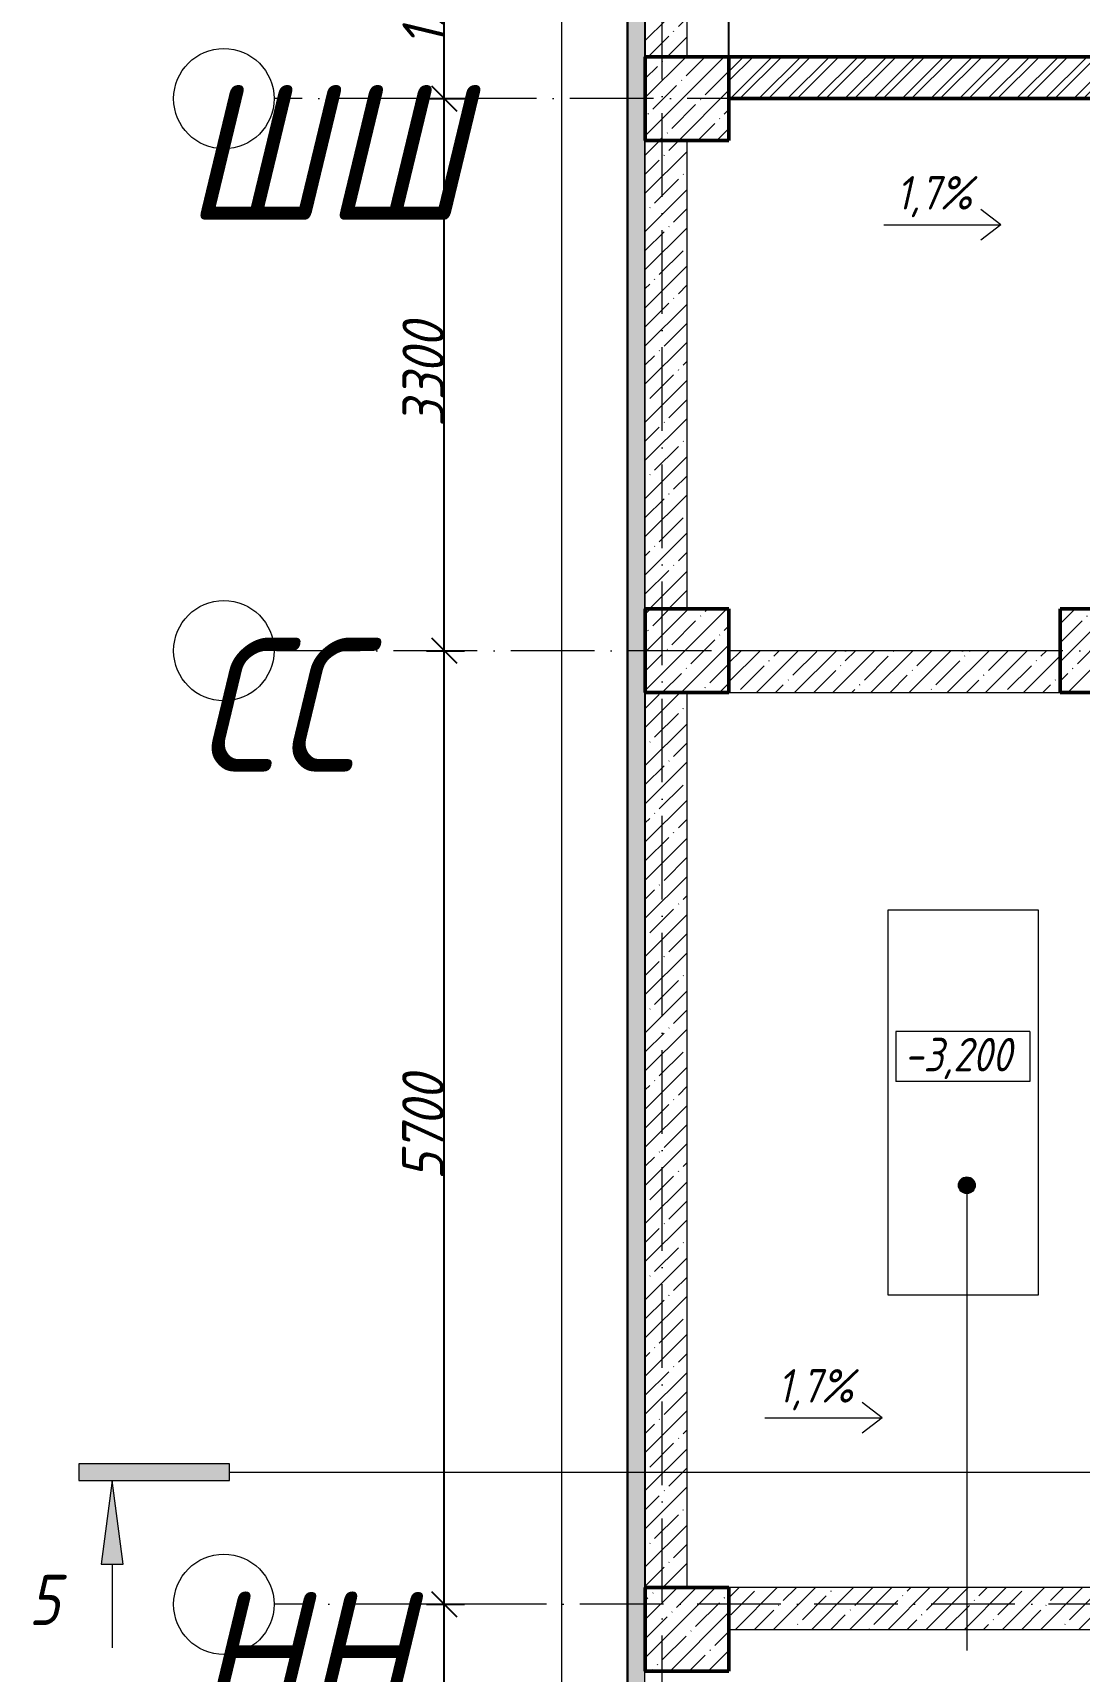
# Model space of a CAD drawing. Header units: millimetres. Extents: x -12989 to 629078, y -109036 to 555275.
# Drawn here: x 507528 to 513782, y 495309 to 505103 of the extents above; entities that cross this region are included whole.
import ezdxf

# ---------------------------------------------------------------- set-up
doc = ezdxf.new("R2010")
doc.units = ezdxf.units.MM
doc.linetypes.add('50_200_ШТРИХ_1Т_ш5_п1_п1_', pattern=[700, 500, -100, 0, -100])
for name, color, linetype, lineweight in [('A-____-____-DIMS', 7, 'Continuous', 9), ('A-FLOR-____-OTLN', 7, 'Continuous', 9), ('A-WALL-____-MCUT', 7, 'Continuous', 13), ('A-WALL-____-MCUT-1', 7, 'Continuous', 9), ('A-WALL-____-MCUT-2', 7, 'Continuous', 50), ('A-WALL-____-MCUT-3', 7, 'Continuous', 9), ('A-WALL-____-PATT-1', 7, 'Continuous', 9), ('A-WALL-FNSH-MCUT-1', 7, 'Continuous', 9), ('G-____-____-DIMS', 7, 'Continuous', 9), ('G-____-____-SYMB', 7, 'Continuous', 9), ('G-____-____-TEXT', 7, 'Continuous', 9), ('S-COLS-____-MCUT', 7, 'Continuous', 50), ('S-COLS-____-OTLN', 7, 'Continuous', 9), ('S-GRID-____-IDEN', 7, 'Continuous', 9), ('S-GRID-____-OTLN-1', 7, '50_200_ШТРИХ_1Т_ш5_п1_п1_', 9)]:
    doc.layers.add(name, color=color, linetype=linetype, lineweight=lineweight)
doc.layers.add('A-WALL-____-PATT-2', color=7, linetype='Continuous', lineweight=9, true_color=0x787878)
doc.layers.add('G-____-____-SYMB-1', color=9, linetype='Continuous', lineweight=9, true_color=0x808080)
doc.styles.add('ISOCPEUR_I', font='isocpeui.ttf', dxfattribs={"width": 0.9, "height": 2.5})
doc.styles.add('ISOCPEUR_I_1', font='isocpeui.ttf', dxfattribs={"width": 0.85, "height": 2.5})
doc.styles.add('ISOCPEUR_I_2', font='isocpeui.ttf', dxfattribs={"width": 0.85, "height": 2.3})
doc.styles.add('ISOCPEUR_I_3', font='isocpeui.ttf', dxfattribs={"width": 0.85, "height": 2.2})
doc.styles.add('ISOCPEUR_I_7', font='isocpeui.ttf', dxfattribs={"width": 0.9, "height": 90})
doc.styles.add('ISOCPEUR_I_9', font='isocpeui.ttf', dxfattribs={"width": 0.9, "height": 250})
doc.dimstyles.new('ISO-1_8_0_9К_СРЕДНИЙ_Кладочные', dxfattribs={"dimscale": 304.8, "dimtxt": 89.638306, "dimasz": 0.246063, "dimexe": 0.19685, "dimexo": 0, "dimgap": 0, "dimtad": 1, "dimdec": 3, "dimrnd": 0.001, "dimdsep": 46, "dimtxsty": 'ISOCPEUR_I_7', "dimblk1": 'OBLIQUE', "dimblk2": 'OBLIQUE', "dimsah": 1, "dimcen": 0.09, "dimdle": 0.19685, "dimazin": 0, "dimtfac": 1, "dimtdec": 4, "dimtix": 1, "dimtmove": 2, "dimatfit": 3, "dimfxl": 1, "dimtvp": 1, "dimtolj": 1, "dimtzin": 0, "dimarcsym": 2})
doc.dimstyles.new('ISO-2_5_0_9К_БОЛЬШОЙ_ОСИ', dxfattribs={"dimscale": 304.8, "dimtxt": 248.995294, "dimasz": 0.492126, "dimexe": 0.393701, "dimexo": 0, "dimgap": 0, "dimtad": 1, "dimdec": 0, "dimzin": 0, "dimdsep": 46, "dimtxsty": 'ISOCPEUR_I_9', "dimblk1": 'OBLIQUE', "dimblk2": 'OBLIQUE', "dimsah": 1, "dimcen": 0.09, "dimdle": 0.393701, "dimazin": 0, "dimtfac": 1, "dimtdec": 4, "dimtix": 1, "dimtmove": 0, "dimatfit": 3, "dimfxl": 1, "dimtvp": 1, "dimtolj": 1, "dimtzin": 0, "dimarcsym": 2})
pattern_1 = [(45, (513638.8, 428127.92), (-114.04925, 114.04925), []), (45, (513752.85, 428127.92), (-114.04925, 114.04925), [201.612, -40.322, 3.353, -36.97])]

# ---------------------------------------------------------------- blocks, each defined once
blk = doc.blocks.new('BSC_Колонна _Прямоугольная - 500х500-V15-АР1_Кладочный план подвала в осях 1-64_Ю-ЯЯ')
at = {"layer": 'S-COLS-____-OTLN'}
h = blk.add_hatch(dxfattribs=at)
h.set_pattern_fill('FP_21', color=256, style=0, pattern_type=2)
h.set_pattern_definition([(45, (2200, -67431.04), (-114.04925, 114.04925), []), (45, (2314.05, -67431.04), (-114.04925, 114.04925), [201.613, -40.323, 3.353, -36.97])])
h.paths.add_polyline_path([(-250, -250), (250, -250), (250, 250), (-250, 250)], flags=0)
at = {"layer": 'S-COLS-____-MCUT'}
for p, q in [((250, 250), (-250, 250)), ((-250, 250), (-250, -250)), ((250, -250), (250, 250)), ((-250, -250), (250, -250))]:
    blk.add_line(p, q, dxfattribs=at)
blk = doc.blocks.new('BSC_Колонна _Прямоугольная - 500х500-V18-АР1_Кладочный план подвала в осях 1-64_Ю-ЯЯ')
at = {"layer": 'S-COLS-____-OTLN'}
h = blk.add_hatch(dxfattribs=at)
h.set_pattern_fill('FP_24', color=256, style=0, pattern_type=2)
h.set_pattern_definition([(45, (2200, -76581.04), (-114.04925, 114.04925), []), (45, (2314.05, -76581.04), (-114.04925, 114.04925), [201.613, -40.323, 3.353, -36.97])])
h.paths.add_polyline_path([(-250, -250), (250, -250), (250, 250), (-250, 250)], flags=0)
at = {"layer": 'S-COLS-____-MCUT'}
for p, q in [((250, 250), (-250, 250)), ((-250, 250), (-250, -250)), ((250, -250), (250, 250)), ((-250, -250), (250, -250))]:
    blk.add_line(p, q, dxfattribs=at)
blk = doc.blocks.new('BSC_Колонна _Прямоугольная - 500х500-V24-АР1_Кладочный план подвала в осях 1-64_Ю-ЯЯ')
at = {"layer": 'S-COLS-____-OTLN'}
h = blk.add_hatch(dxfattribs=at)
h.set_pattern_fill('FP_30', color=256, style=0, pattern_type=2)
h.set_pattern_definition([(45, (2200, -73281.04), (-114.04925, 114.04925), []), (45, (2314.05, -73281.04), (-114.04925, 114.04925), [201.613, -40.323, 3.353, -36.97])])
h.paths.add_polyline_path([(-250, -250), (250, -250), (250, 250), (-250, 250), (-250, 88.1)], flags=0)
at = {"layer": 'S-COLS-____-MCUT'}
for p, q in [((250, 250), (-250, 250)), ((-250, 250), (-250, -250)), ((250, -250), (250, 250)), ((-250, -250), (250, -250))]:
    blk.add_line(p, q, dxfattribs=at)
blk = doc.blocks.new('BSC_Колонна _Прямоугольная - 500х500-V177-АР1_Кладочный план подвала в осях 1-64_Ю-ЯЯ')
at = {"layer": 'S-COLS-____-OTLN'}
h = blk.add_hatch(dxfattribs=at)
h.set_pattern_fill('FP_196', color=256, style=0, pattern_type=2)
h.set_pattern_definition([(45, (-280, -73281.04), (-114.04925, 114.04925), []), (45, (-165.95, -73281.04), (-114.04925, 114.04925), [201.613, -40.323, 3.353, -36.97])])
h.paths.add_polyline_path([(-250, -250), (250, -250), (250, 250), (-250, 250), (-250, 88.1)], flags=0)
at = {"layer": 'S-COLS-____-MCUT'}
for p, q in [((250, 250), (-250, 250)), ((-250, 250), (-250, -250)), ((250, -250), (250, 250)), ((-250, -250), (250, -250))]:
    blk.add_line(p, q, dxfattribs=at)
blk = doc.blocks.new('Ось сетки - Круг_Ø6_00__ISO-2_5_0_9K_-25732049-АР1_Кладочный план подвала в осях 1-64_Ю-ЯЯ')
at = {"layer": 'S-GRID-____-IDEN'}
blk.add_circle((0, 0), 3, dxfattribs=at)
blk = doc.blocks.new('_Oblique')
at = {"color": 0, "linetype": 'ByBlock', "lineweight": -2}
blk.add_line((-0.5, -0.5), (0.5, 0.5), dxfattribs=at)
blk = doc.blocks.new('*D6540')
at = {"layer": 'A-____-____-DIMS', "color": 0, "lineweight": -2, "transparency": 16777216}
for p, q in [((509987.4, 491089), (509987.4, 495829)), ((509881.3, 495709), (510107.4, 495709)), ((509881.3, 491209), (510107.4, 491209))]:
    blk.add_line(p, q, dxfattribs=at)
at = {"layer": 'Defpoints', "color": 0, "transparency": 16777216}
for p in [(509881.3, 495709), (509987.4, 495709), (509881.3, 491209)]:
    blk.add_point(p, dxfattribs=at)
at = {"layer": 'A-____-____-DIMS', "color": 0, "lineweight": -2, "transparency": 16777216, "xscale": 150, "yscale": 150, "zscale": 150}
for p, rotation in [((509987.4, 495709), 90), ((509987.4, 491209), 270)]:
    blk.add_blockref('_Oblique', p, dxfattribs=dict(at, rotation=rotation))
at = {"layer": 'A-____-____-DIMS', "color": 0, "transparency": 16777216, "insert": (509862.4, 493459), "char_height": 250, "width": 781.462, "attachment_point": 5, "rotation": 90, "style": 'ISOCPEUR_I_9'}
blk.add_mtext('\\A1;4500', dxfattribs=at)
blk = doc.blocks.new('*D6541')
at = {"layer": 'A-____-____-DIMS', "color": 0, "lineweight": -2, "transparency": 16777216}
for p, q in [((509987.4, 495589), (509987.4, 501529)), ((509881.3, 501409), (510107.4, 501409)), ((509881.3, 495709), (510107.4, 495709))]:
    blk.add_line(p, q, dxfattribs=at)
at = {"layer": 'Defpoints', "color": 0, "transparency": 16777216}
for p in [(509881.3, 501409), (509987.4, 501409), (509881.3, 495709)]:
    blk.add_point(p, dxfattribs=at)
at = {"layer": 'A-____-____-DIMS', "color": 0, "lineweight": -2, "transparency": 16777216, "xscale": 150, "yscale": 150, "zscale": 150}
for p, rotation in [((509987.4, 501409), 90), ((509987.4, 495709), 270)]:
    blk.add_blockref('_Oblique', p, dxfattribs=dict(at, rotation=rotation))
at = {"layer": 'A-____-____-DIMS', "color": 0, "transparency": 16777216, "insert": (509860.8, 498559), "char_height": 250, "width": 758.478, "attachment_point": 5, "rotation": 90, "style": 'ISOCPEUR_I_9'}
blk.add_mtext('\\A1;5700', dxfattribs=at)
blk = doc.blocks.new('*D6542')
at = {"layer": 'A-____-____-DIMS', "color": 0, "lineweight": -2, "transparency": 16777216}
for p, q in [((509987.4, 501289), (509987.4, 504829)), ((509881.3, 504709), (510107.4, 504709)), ((509881.3, 501409), (510107.4, 501409))]:
    blk.add_line(p, q, dxfattribs=at)
at = {"layer": 'Defpoints', "color": 0, "transparency": 16777216}
for p in [(509881.3, 504709), (509987.4, 504709), (509881.3, 501409)]:
    blk.add_point(p, dxfattribs=at)
at = {"layer": 'A-____-____-DIMS', "color": 0, "lineweight": -2, "transparency": 16777216, "xscale": 150, "yscale": 150, "zscale": 150}
for p, rotation in [((509987.4, 504709), 90), ((509987.4, 501409), 270)]:
    blk.add_blockref('_Oblique', p, dxfattribs=dict(at, rotation=rotation))
at = {"layer": 'A-____-____-DIMS', "color": 0, "transparency": 16777216, "insert": (509862.4, 503059), "char_height": 250, "width": 758.478, "attachment_point": 5, "rotation": 90, "style": 'ISOCPEUR_I_9'}
blk.add_mtext('\\A1;3300', dxfattribs=at)
blk = doc.blocks.new('*D6543')
at = {"layer": 'A-____-____-DIMS', "color": 0, "lineweight": -2, "transparency": 16777216}
for p, q in [((509987.4, 504589), (509987.4, 506029)), ((509881.3, 505909), (510107.4, 505909)), ((509881.3, 504709), (510107.4, 504709))]:
    blk.add_line(p, q, dxfattribs=at)
at = {"layer": 'Defpoints', "color": 0, "transparency": 16777216}
for p in [(509881.3, 505909), (509987.4, 505909), (509881.3, 504709)]:
    blk.add_point(p, dxfattribs=at)
at = {"layer": 'A-____-____-DIMS', "color": 0, "lineweight": -2, "transparency": 16777216, "xscale": 150, "yscale": 150, "zscale": 150}
for p, rotation in [((509987.4, 505909), 90), ((509987.4, 504709), 270)]:
    blk.add_blockref('_Oblique', p, dxfattribs=dict(at, rotation=rotation))
at = {"layer": 'A-____-____-DIMS', "color": 0, "transparency": 16777216, "insert": (509862.4, 505309), "char_height": 250, "width": 701.018, "attachment_point": 5, "rotation": 90, "style": 'ISOCPEUR_I_9'}
blk.add_mtext('\\A1;1200', dxfattribs=at)
blk = doc.blocks.new('Разрез - Заголовок разреза-10218885-АР1_Кладочный план подвала в осях 1-64_Ю-ЯЯ')
at = {"layer": 'G-____-____-SYMB'}
for points in [[(0, 0.5), (0, -0.5), (-9, -0.5), (-9, 0.5)], [(-6.342, -5.5), (-7.658, -5.5), (-7, -0.5)]]:
    blk.add_hatch(color=256, dxfattribs=at).paths.add_polyline_path(points, flags=0)
for p, q in [((0, 0.5), (-9, 0.5)), ((-9, 0.5), (-9, -0.5)), ((0, -0.5), (0, 0.5)), ((-9, -0.5), (0, -0.5)), ((-7, -0.5), (-7.658, -5.5)), ((-6.342, -5.5), (-7, -0.5)), ((-7.658, -5.5), (-6.342, -5.5)), ((-7, -5.5), (-7, -10.5))]:
    blk.add_line(p, q, dxfattribs=at)
blk = doc.blocks.new('Высотные отметки - 9_5х3_5_h_-17668430-АР1_Кладочный план подвала в осях 1-64_Ю-ЯЯ')
at = {"layer": 'G-____-____-DIMS'}
for p, q in [((-4, 3), (-4, 0)), ((4, 3), (-4, 3)), ((4, 3), (4, 0)), ((4, 0), (-4, 0))]:
    blk.add_line(p, q, dxfattribs=at)
blk = doc.blocks.new('*D6653')
at = {"layer": 'A-____-____-DIMS', "color": 0, "lineweight": -2, "transparency": 16777216}
for p, q in [((511688.8, 504959), (511688.8, 505417.9)), ((516288.8, 504959), (516288.8, 505417.9)), ((511628.8, 505357.9), (516348.8, 505357.9))]:
    blk.add_line(p, q, dxfattribs=at)
at = {"layer": 'Defpoints', "color": 0, "transparency": 16777216}
for p in [(516288.8, 505357.9), (511688.8, 504959), (516288.8, 504959)]:
    blk.add_point(p, dxfattribs=at)
at = {"layer": 'A-____-____-DIMS', "color": 0, "lineweight": -2, "transparency": 16777216, "xscale": 75, "yscale": 75, "zscale": 75, "rotation": 180}
blk.add_blockref('_Oblique', (511688.8, 505357.9), dxfattribs=at)
at = {"layer": 'A-____-____-DIMS', "color": 0, "lineweight": -2, "transparency": 16777216, "xscale": 75, "yscale": 75, "zscale": 75}
blk.add_blockref('_Oblique', (516288.8, 505357.9), dxfattribs=at)
at = {"layer": 'A-____-____-DIMS', "color": 0, "transparency": 16777216, "insert": (513988.8, 505402.9), "char_height": 90, "width": 562.653, "attachment_point": 5, "style": 'ISOCPEUR_I_7'}
blk.add_mtext('\\A1;4600', dxfattribs=at)

msp = doc.modelspace()

# ---------------------------------------------------------------- hatches: boundary and pattern name
at = {"layer": 'A-WALL-____-PATT-1'}
h = msp.add_hatch(dxfattribs=at)
h.set_pattern_fill('FP_54', color=256, style=0, pattern_type=2)
h.set_pattern_definition([(0, (513638.804, 428127.92), (120.967, 69.841), [80.645, -161.29]), (120, (513638.804, 428127.92), (-120.96808, 69.84086), [80.645, -161.29]), (60, (513638.804, 428127.92), (-8e-05, 139.68186), [0, -161.29, 80.645, 0])])
h.paths.add_polyline_path([(511186.8036, 483206.9591), (511186.8036, 513910.9591), (511086.8036, 513910.9591), (511086.8036, 483206.9591)], flags=0)
h = msp.add_hatch(dxfattribs=at)
h.set_pattern_fill('FP_1', color=256, style=0, pattern_type=2)
h.set_pattern_definition(pattern_1)
h.paths.add_polyline_path([(511188.8036, 504958.9591), (511438.8036, 504958.9591), (511438.8036, 509908.9591), (511188.8036, 509908.9591), (511188.8036, 507954.972)], flags=0)
h = msp.add_hatch(dxfattribs=at)
h.set_pattern_fill('FP_1', color=256, style=0, pattern_type=2)
h.set_pattern_definition(pattern_1)
h.paths.add_polyline_path([(511188.8036, 501658.9591), (511438.8036, 501658.9591), (511438.8036, 504458.9591), (511188.8036, 504458.9591)], flags=0)
h = msp.add_hatch(dxfattribs=at)
h.set_pattern_fill('FP_1', color=256, style=0, pattern_type=2)
h.set_pattern_definition(pattern_1)
h.paths.add_polyline_path([(513668.8036, 501158.9591), (513668.8036, 501408.9591), (511688.8036, 501408.9591), (511688.8036, 501158.9591), (513624.7167, 501158.9591)], flags=0)
h = msp.add_hatch(dxfattribs=at)
h.set_pattern_fill('FP_1', color=256, style=0, pattern_type=2)
h.set_pattern_definition(pattern_1)
h.paths.add_polyline_path([(511188.8036, 495808.9591), (511438.8036, 495808.9591), (511438.8036, 501158.9591), (511188.8036, 501158.9591)], flags=0)
h = msp.add_hatch(dxfattribs=at)
h.set_pattern_fill('FP_1', color=256, style=0, pattern_type=2)
h.set_pattern_definition(pattern_1)
h.paths.add_polyline_path([(513624.7167, 495558.9591), (518688.8036, 495558.9591), (518688.8036, 495808.9591), (511688.8036, 495808.9591), (511688.8036, 495558.9591)], flags=0)
at = {"layer": 'A-WALL-____-PATT-2'}
h = msp.add_hatch(dxfattribs=at)
h.set_pattern_fill('FP_53', color=256, style=0, pattern_type=2)
h.set_pattern_definition([(45, (513638.8, 428127.92), (-85.53659, 85.53659), []), (45, (513695.83, 428127.92), (-85.53659, 85.53659), [])])
h.paths.add_polyline_path([(511688.8036, 504708.9591), (516038.8036, 504708.9591), (516038.8036, 504958.9591), (511688.8036, 504958.9591)], flags=0)
at = {"layer": 'G-____-____-TEXT'}
h = msp.add_hatch(color=256, dxfattribs=at)
edge = h.paths.add_edge_path(flags=0)
edge.add_arc((513110.5151, 498213.6563), 50, 0, 360)

# ---------------------------------------------------------------- linework, layer by layer
at = {"layer": 'A-FLOR-____-OTLN'}
for p, q in [((510688.8036, 514308.9591), (510688.8036, 482808.9591)), ((513538.8036, 499858.9591), (512638.8036, 499858.9591)), ((512638.8036, 499858.9591), (512638.8036, 497558.9591)), ((513538.8036, 497558.9591), (513538.8036, 499858.9591)), ((512638.8036, 497558.9591), (513538.8036, 497558.9591))]:
    msp.add_line(p, q, dxfattribs=at)
at = {"layer": 'A-WALL-____-MCUT'}
for p, q in [((511078.8036, 513918.9591), (511078.8036, 483198.9591)), ((511086.8036, 483206.9591), (511086.8036, 513910.9591))]:
    msp.add_line(p, q, dxfattribs=at)
at = {"layer": 'A-WALL-____-MCUT-1'}
for p, q in [((511188.8036, 509908.9591), (511188.8036, 504958.9591)), ((511438.8036, 504958.9591), (511438.8036, 509908.9591)), ((511188.8036, 501658.9591), (511188.8036, 504458.9591)), ((511438.8036, 501658.9591), (511438.8036, 504458.9591)), ((513668.8036, 501408.9591), (511688.8036, 501408.9591)), ((511188.8036, 501158.9591), (511188.8036, 495808.9591)), ((511438.8036, 495808.9591), (511438.8036, 501158.9591)), ((511688.8036, 501158.9591), (513668.8036, 501158.9591)), ((518688.8036, 495808.9591), (511688.8036, 495808.9591)), ((511688.8036, 495558.9591), (518688.8036, 495558.9591))]:
    msp.add_line(p, q, dxfattribs=at)
at = {"layer": 'A-WALL-____-MCUT-2'}
for p, q in [((516288.8036, 504958.9591), (511688.8036, 504958.9591)), ((511688.8036, 504708.9591), (516038.8036, 504708.9591))]:
    msp.add_line(p, q, dxfattribs=at)
at = {"layer": 'A-WALL-____-MCUT-3'}
msp.add_line((511186.8036, 483306.9591), (511186.8036, 513810.9591), dxfattribs=at)
at = {"layer": 'A-WALL-FNSH-MCUT-1'}
msp.add_line((511188.8036, 495308.6117), (511188.8036, 495308.9591), dxfattribs=at)
at = {"layer": 'G-____-____-DIMS'}
for p, q in [((513313.7901, 503954.8262), (513193.7901, 504046.9054)), ((512613.7901, 503954.8262), (513313.7901, 503954.8262)), ((513313.7901, 503954.8262), (513193.7901, 503862.747)), ((512604.282, 496823.391), (512484.282, 496915.4702)), ((511904.282, 496823.391), (512604.282, 496823.391)), ((512604.282, 496823.391), (512484.282, 496731.3117))]:
    msp.add_line(p, q, dxfattribs=at)
at = {"layer": 'G-____-____-SYMB-1'}
msp.add_line((508703.2302, 496498.9591), (618010.2148, 496498.9591), dxfattribs=at)
at = {"layer": 'G-____-____-TEXT'}
msp.add_line((513110.5151, 498213.6563), (513110.5151, 495432.5222), dxfattribs=at)
msp.add_circle((513110.5151, 498213.6563), 50, dxfattribs=at)
at = {"layer": 'S-GRID-____-OTLN-1'}
for p, q in [((511288.8036, 481019.505), (511288.8036, 519020.7686)), ((546243.8036, 504708.9591), (508970.0334, 504708.9591)), ((538188.8036, 501408.9591), (508970.0334, 501408.9591)), ((617713.2102, 495708.9591), (508970.0334, 495708.9591))]:
    msp.add_line(p, q, dxfattribs=at)

# ---------------------------------------------------------------- block references
at = {"layer": 'G-____-____-DIMS', "xscale": 99.99999999999993, "yscale": 99.99999999999993, "zscale": 99.99999999999993}
msp.add_blockref('Высотные отметки - 9_5х3_5_h_-17668430-АР1_Кладочный план подвала в осях 1-64_Ю-ЯЯ', (513086.4356, 498833.2605), dxfattribs=at)
at = {"layer": 'G-____-____-SYMB', "xscale": 99.99999999999993, "yscale": 99.99999999999993, "zscale": 99.99999999999993}
msp.add_blockref('Разрез - Заголовок разреза-10218885-АР1_Кладочный план подвала в осях 1-64_Ю-ЯЯ', (508703.2302, 496498.9591), dxfattribs=at)
at = {"layer": 'S-COLS-____-OTLN'}
for name, p in [('BSC_Колонна _Прямоугольная - 500х500-V18-АР1_Кладочный план подвала в осях 1-64_Ю-ЯЯ', (511438.8036, 504708.9591)), ('BSC_Колонна _Прямоугольная - 500х500-V24-АР1_Кладочный план подвала в осях 1-64_Ю-ЯЯ', (511438.8036, 501408.9591)), ('BSC_Колонна _Прямоугольная - 500х500-V177-АР1_Кладочный план подвала в осях 1-64_Ю-ЯЯ', (513918.8036, 501408.9591)), ('BSC_Колонна _Прямоугольная - 500х500-V15-АР1_Кладочный план подвала в осях 1-64_Ю-ЯЯ', (511438.8036, 495558.9591))]:
    msp.add_blockref(name, p, dxfattribs=at)
at = {"layer": 'S-GRID-____-IDEN', "xscale": 99.99999999999993, "yscale": 99.99999999999993, "zscale": 99.99999999999993}
for p, rotation in [((508670.0334, 504708.9591), 89.9999999999998), ((508670.0334, 501408.9591), 89.99999999999982), ((508670.0334, 495708.9591), 89.9999999999998)]:
    msp.add_blockref('Ось сетки - Круг_Ø6_00__ISO-2_5_0_9K_-25732049-АР1_Кладочный план подвала в осях 1-64_Ю-ЯЯ', p, dxfattribs=dict(at, rotation=rotation))

# ---------------------------------------------------------------- texts
at = {"layer": 'G-____-____-DIMS', "char_height": 200, "attachment_point": 1, "line_spacing_factor": 1.149209}
for s, insert, width, style in [('1,7%', (512689.9044, 504246.1174), 657.32584, 'ISOCPEUR_I_3'), ('-3,200', (512735.8618, 499094.5517), 841.377075, 'ISOCPEUR_I_2'), ('1,7%', (511980.3962, 497114.6821), 657.32584, 'ISOCPEUR_I_3')]:
    msp.add_mtext(s, dxfattribs=dict(at, insert=insert, width=width, style=style))
at = {"layer": 'G-____-____-SYMB', "insert": (507503.4637, 495885.1527), "char_height": 300, "width": 256.54, "attachment_point": 1, "style": 'ISOCPEUR_I_1'}
msp.add_mtext('\\fISOCPEUR|b0|i1|c204|p34|;5', dxfattribs=at)
at = {"layer": 'S-GRID-____-IDEN', "char_height": 800, "attachment_point": 1, "style": 'ISOCPEUR_I'}
for s, insert, width in [('ШШ', (508437.2629, 504785.035), 562.784625), ('СС', (508502.9629, 501485.035), 404.0505), ('НН', (508484.9629, 495785.035), 447.341625)]:
    msp.add_mtext(s, dxfattribs=dict(at, insert=insert, width=width))

# ---------------------------------------------------------------- dimensions: what is measured, and where the dimension line sits
at = {"layer": 'A-____-____-DIMS'}
for base, p1, p2, override, picture, middle in [((509987.408, 505908.9591), (509881.342, 504708.9591), (509881.342, 505908.9591), {"dimtxt": 400, "dimpost": '<>', "dimfxl": 1200}, '*D6543', (509862.408, 505308.9591)), ((509987.408, 504708.9591), (509881.342, 501408.9591), (509881.342, 504708.9591), {"dimtxt": 400, "dimpost": '<>', "dimfxl": 3300}, '*D6542', (509862.408, 503058.9591)), ((509987.408, 501408.9591), (509881.342, 495708.9591), (509881.342, 501408.9591), {"dimtxt": 400, "dimpost": '<>', "dimfxl": 5700}, '*D6541', (509860.7981, 498558.9591)), ((509987.408, 495708.9591), (509881.342, 491208.9591), (509881.342, 495708.9591), {"dimtxt": 400, "dimpost": '<>', "dimfxl": 4500}, '*D6540', (509862.408, 493458.9591))]:
    dim = msp.add_linear_dim(base=base, p1=p1, p2=p2, angle=90, dimstyle='ISO-2_5_0_9К_БОЛЬШОЙ_ОСИ', override=override, dxfattribs=at)
    dim.commit()
    dim.dimension.update_dxf_attribs({"geometry": picture, "text_midpoint": middle})
dim = msp.add_linear_dim(base=(516288.8036, 505357.9047), p1=(511688.8036, 504958.9591), p2=(516288.8036, 504958.9591), dimstyle='ISO-1_8_0_9К_СРЕДНИЙ_Кладочные', override={"dimtxt": 400, "dimpost": '<>', "dimfxl": 4600}, dxfattribs=at)
dim.commit()
dim.dimension.update_dxf_attribs({"geometry": '*D6653', "text_midpoint": (513988.8036, 505402.9047)})

doc.saveas('drawing.dxf')
